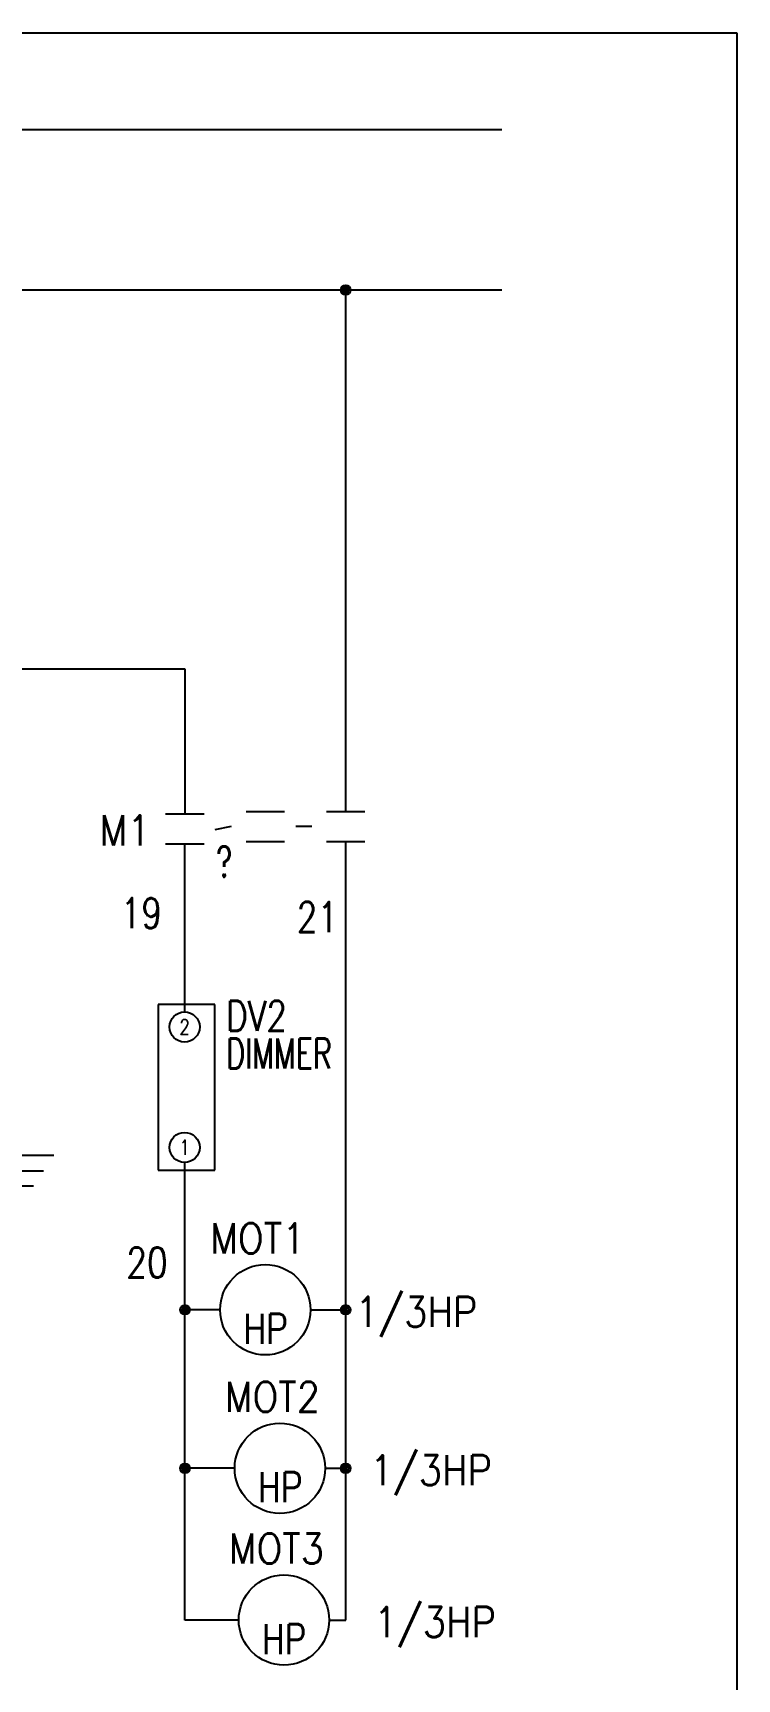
# Model space of a CAD drawing. Header units: millimetres. Extents: x 123.5 to 144.3, y 105.4 to 121.6.
# Drawn here: x 139.88 to 144.26, y 111.34 to 121.59 of the extents above; entities that cross this region are included whole.
import ezdxf
from ezdxf.enums import TextEntityAlignment as Align

# ---------------------------------------------------------------- set-up
doc = ezdxf.new("R2010")
doc.units = ezdxf.units.MM
for name, color, linetype in [('BLK_12AWG', 7, 'Continuous'), ('DESC', 250, 'Continuous'), ('LINK', 9, 'Continuous'), ('MISC', 7, 'Continuous'), ('SYMS', 7, 'Continuous'), ('TAGS', 250, 'Continuous'), ('TERMS', 250, 'Continuous'), ('WIREFIXED', 7, 'Continuous'), ('WIRES', 7, 'Continuous'), ('XREFCHILD', 134, 'Continuous')]:
    doc.layers.add(name, color=color, linetype=linetype)
doc.styles.add('WD', font='romans.shx')

# ---------------------------------------------------------------- blocks, each defined once
blk = doc.blocks.new('VGND2')
for p, q in [((0.09375, 0), (-0.09375, 0)), ((-0.0625, -0.046875), (0.0625, -0.046875)), ((-0.03125, -0.09375), (0.03125, -0.09375))]:
    blk.add_line(p, q)
at = {"style": 'WD', "flags": 1}
blk.add_attdef('X2TERM01', (0, 0), '', height=0.01, dxfattribs=at)
blk = doc.blocks.new('VMS21')
at = {"linetype": 'Continuous'}
for p, q in [((-0.08, 0.0625), (0.08, 0.0625)), ((-0.08, -0.0625), (0.08, -0.0625))]:
    blk.add_line(p, q, dxfattribs=at)
at = {"style": 'WD'}
for tag, p, width in [('INST', (0.125, 0.2808), 0.7), ('LOC', (0.125, 0.1113), 0.7), ('TAG2', (0.1269, -0.045), 0.9), ('XREF', (0.1287, -0.1994), 0.7), ('DESC1', (0.1287, -0.3514), 0.7), ('DESC2', (0.1287, -0.5076), 0.7), ('DESC3', (0.1287, -0.6639), 0.7)]:
    blk.add_attdef(tag, p, '', height=0.125, dxfattribs=dict(at, width=width))
at = {"linetype": 'Continuous', "style": 'WD', "width": 0.9, "flags": 8}
blk.add_attdef('TERM01', text='', height=0.125, dxfattribs=at).set_placement((-0.0312, 0.125), align=Align.RIGHT)
at = {"color": 7, "style": 'WD', "flags": 1}
for tag, p in [('X2TERM01', (0, 0.0625)), ('X8TERM02', (0, -0.0625))]:
    blk.add_attdef(tag, p, '', height=0.0125, dxfattribs=at)
at = {"style": 'WD'}
for tag, p, flags in [('FAMILY', (-0.1808, 0.0031), 9), ('CONTACT', (-0.1808, -0.0135), 1)]:
    blk.add_attdef(tag, p, '', height=0.01, dxfattribs=dict(at, flags=flags))
at = {"color": 7, "style": 'WD'}
for tag, p in [('X4LINK', (-0.1406, 0)), ('X1LINK', (0.125, 0))]:
    blk.add_attdef(tag, p, '', height=0.01, dxfattribs=at)
at = {"linetype": 'Continuous', "style": 'WD', "width": 0.9, "flags": 8}
blk.add_attdef('TERM02', text='', height=0.125, dxfattribs=at).set_placement((-0.0312, -0.125), align=Align.TOP_RIGHT)
blk = doc.blocks.new('WDDOT')
for radius in [0.03, 0.0187, 0.00929]:
    blk.add_circle((0, 0), radius)
blk = doc.blocks.new('HMO12')
blk.add_circle((0, 0), 0.1875)
at = {"style": 'WD'}
for tag, width, p in [('INST', 0.7, (-0.0257, 0.5595)), ('LOC', 0.7, (-0.0257, 0.3899)), ('TAG1', 0.9, (-0.0312, 0.2336)), ('RATING1', 0.8, (0, 0))]:
    blk.add_attdef(tag, text='', height=0.125, dxfattribs=dict(at, width=width)).set_placement(p, align=Align.CENTER)
at = {"style": 'WD', "flags": 9}
blk.add_attdef('FAMILY', text='', height=0.01, dxfattribs=at).set_placement((-0.0053, 0.1698), align=Align.CENTER)
at = {"linetype": 'Continuous', "style": 'WD', "flags": 1}
for tag, p in [('MFG', (0, 0.1404)), ('CAT', (0, 0.1593))]:
    blk.add_attdef(tag, text='', height=0.01, dxfattribs=at).set_placement(p, align=Align.MIDDLE)
at = {"style": 'WD'}
for tag, p, width in [('DESC1', (1.126, 0.0461), 0.9), ('DESC2', (1.126, -0.1101), 0.9), ('DESC3', (1.126, -0.2664), 0.9), ('RATING3', (1.125, -0.4226), 0.8), ('RATING4', (1.125, -0.5789), 0.8), ('WDTAGALT', (1.125, -0.75), 0.7)]:
    blk.add_attdef(tag, p, '', height=0.125, dxfattribs=dict(at, width=width))
at = {"linetype": 'Continuous', "style": 'WD', "flags": 9}
blk.add_attdef('ASSYCODE', text='', height=0.01, dxfattribs=at).set_placement((0, 0.125), align=Align.CENTER)
at = {"style": 'WD', "flags": 1}
for tag, p in [('X4TERM01', (-0.1875, 0)), ('X1TERM02', (0.1875, 0)), ('X0TERM03', (0.1326, -0.1326))]:
    blk.add_attdef(tag, p, '', height=0.0125, dxfattribs=at)
at = {"linetype": 'Continuous', "style": 'WD'}
blk.add_attdef('TERM01', text='', height=0.125, dxfattribs=at).set_placement((-0.2312, -0.0349), align=Align.TOP_RIGHT)
at = {"style": 'WD', "width": 0.8}
blk.add_attdef('RATING2', text='', height=0.125, dxfattribs=at).set_placement((0.0012, -0.0165), align=Align.TOP_CENTER)
at = {"linetype": 'Continuous', "style": 'WD'}
for tag, p in [('TERM02', (0.2312, -0.0349)), ('TERM03', (0.0625, -0.2188))]:
    blk.add_attdef(tag, text='', height=0.125, dxfattribs=at).set_placement(p, align=Align.TOP_LEFT)
blk = doc.blocks.new('VDV1T6')
for p, q in [((-0.1094, 0.3438), (-0.1094, -0.3438)), ((0.125, 0.3438), (-0.1094, 0.3438)), ((0.125, -0.3438), (0.125, 0.3438)), ((-0.1094, -0.3438), (0.125, -0.3438))]:
    blk.add_line(p, q)
for centre in [(0, 0.25), (0, -0.25)]:
    blk.add_circle(centre, 0.0625)
at = {"style": 'WD'}
for tag, p, width in [('INST', (0.1774, 0.5595), 0.7), ('LOC', (0.1774, 0.3899), 0.7), ('TAG1', (0.1719, 0.2336), 0.8), ('DESC1', (0.1719, 0.0774), 0.7), ('DESC2', (0.1719, -0.0789), 0.7), ('RATING1', (0.1875, -0.2351), 0.7), ('RATING2', (0.1875, -0.3914), 0.7), ('XREF', (0.1719, -0.5476), 0.7)]:
    blk.add_attdef(tag, p, '', height=0.125, dxfattribs=dict(at, width=width))
at = {"linetype": 'Continuous', "style": 'WD', "width": 0.8, "flags": 8}
for tag, p in [('TERM02', (0, 0.25)), ('TERM01', (0, -0.25))]:
    blk.add_attdef(tag, text='', height=0.0625, dxfattribs=at).set_placement(p, align=Align.MIDDLE)
at = {"style": 'WD', "flags": 1}
for tag, p in [('X2TERM02', (0, 0.3125)), ('X4TERM02', (-0.0625, 0.25)), ('X1TERM02', (0.0625, 0.25)), ('X4TERM01', (-0.0625, -0.25)), ('X1TERM01', (0.0625, -0.25)), ('X8TERM01', (0, -0.3125))]:
    blk.add_attdef(tag, p, '', height=0.0125, dxfattribs=at)
at = {"style": 'WD', "flags": 9}
blk.add_attdef('FAMILY', text='', height=0.01, dxfattribs=at).set_placement((0.1978, -0.0646), align=Align.CENTER)
at = {"linetype": 'Continuous', "style": 'WD', "flags": 9}
blk.add_attdef('ASSYCODE', text='', height=0.01, dxfattribs=at).set_placement((0.2031, -0.1094), align=Align.CENTER)
at = {"linetype": 'Continuous', "style": 'WD', "flags": 1}
for tag, p in [('MFG', (0.2031, -0.0939)), ('CAT', (0.2031, -0.0751))]:
    blk.add_attdef(tag, text='', height=0.01, dxfattribs=at).set_placement(p, align=Align.MIDDLE)
blk = doc.blocks.new('WD_WNV')
at = {"style": 'WD', "flags": 1}
for tag, p in [('W01USER', (-0.0625, 0.0938)), ('W02USER', (-0.0625, 0.0859)), ('W03USER', (-0.0625, 0.0781)), ('W04USER', (-0.0625, 0.0703)), ('W05USER', (-0.0625, 0.0625)), ('W06USER', (-0.0625, 0.0547)), ('W07USER', (-0.0625, 0.0469)), ('W08USER', (-0.0625, 0.0391)), ('W09USER', (-0.0625, 0.0312)), ('W10USER', (-0.0625, 0.0234))]:
    blk.add_attdef(tag, text='', height=0.005, dxfattribs=at).set_placement(p, align=Align.CENTER)
at = {"linetype": 'Continuous', "style": 'WD', "width": 0.8}
blk.add_attdef('WIRENO', text='', height=0.125, dxfattribs=at).set_placement((-0.05, 0), align=Align.MIDDLE_RIGHT)

msp = doc.modelspace()

# ---------------------------------------------------------------- linework, layer by layer
at = {"color": 7, "linetype": 'Continuous'}
for p, q in [((144.256, 121.59), (123.506, 121.59)), ((144.256, 105.405), (144.256, 121.59))]:
    msp.add_line(p, q, dxfattribs=at)
at = {"layer": 'BLK_12AWG'}
for p, q in [((124.418, 120.99), (142.793, 120.99)), ((124.418, 119.99), (142.793, 119.99)), ((141.821, 116.742), (141.821, 119.99))]:
    msp.add_line(p, q, dxfattribs=at)
at = {"layer": 'LINK'}
for points in [[(141.01, 116.63), (141.11, 116.65)], [(141.51, 116.65), (141.61, 116.65)]]:
    msp.add_lwpolyline(points, dxfattribs=at)
at = {"layer": 'WIRES'}
for p, q in [((139.269, 117.63), (140.821, 117.63)), ((140.821, 117.63), (140.821, 116.728)), ((140.821, 115.494), (140.821, 116.54)), ((141.821, 113.639), (141.821, 116.555)), ((140.821, 113.639), (140.821, 114.556)), ((141.039, 113.639), (140.821, 113.639)), ((140.821, 112.652), (140.821, 113.639)), ((141.602, 113.639), (141.821, 113.639)), ((141.821, 112.652), (141.821, 113.639)), ((141.131, 112.652), (140.821, 112.652)), ((140.821, 111.707), (140.821, 112.652)), ((141.693, 112.652), (141.821, 112.652)), ((141.821, 111.707), (141.821, 112.652)), ((141.155, 111.707), (140.821, 111.707)), ((141.718, 111.707), (141.821, 111.707))]:
    msp.add_line(p, q, dxfattribs=at)

# ---------------------------------------------------------------- block references
at = {"layer": 'SYMS'}
for p in [(141.821, 119.99), (140.821, 113.639), (141.821, 113.639), (140.821, 112.652), (141.821, 112.652)]:
    msp.add_blockref('WDDOT', p, dxfattribs=at)
ref = msp.add_blockref('VMS21', (140.821, 116.634), dxfattribs=dict(at, xscale=1.5, yscale=1.5, zscale=1.5))
ref.add_attrib('XREF', '?', (141.014, 116.335), dxfattribs={"layer": 'XREFCHILD', "height": 0.188, "style": 'WD', "width": 0.7})
ref.add_attrib('TAG2', 'M1', (140.289, 116.531), dxfattribs={"layer": 'TAGS', "height": 0.1875, "style": 'WD', "width": 0.9})
for name, p, xscale, yscale, zscale in [('VMS21', (141.321, 116.649), 1.5, 1.5, 1.5), ('VMS21', (141.821, 116.649), 1.5, 1.5, 1.5), ('VGND2', (139.817, 114.599), 2, 2, 2)]:
    msp.add_blockref(name, p, dxfattribs=dict(at, xscale=xscale, yscale=yscale, zscale=zscale))
ref = msp.add_blockref('VDV1T6', (140.819, 115.025), dxfattribs=dict(at, xscale=1.5, yscale=1.5, zscale=1.5))
ref.add_attrib('DESC1', 'DIMMER', (141.077, 115.141), dxfattribs={"layer": 'DESC', "height": 0.1875, "style": 'WD', "width": 0.7})
ref.add_attrib('TERM02', '2', dxfattribs={"layer": 'TERMS', "linetype": 'Continuous', "height": 0.0938, "style": 'WD', "width": 0.8, "flags": 8}).set_placement((140.819, 115.4), align=Align.MIDDLE)
ref.add_attrib('TERM01', '1', dxfattribs={"layer": 'TERMS', "linetype": 'Continuous', "height": 0.0938, "style": 'WD', "width": 0.8, "flags": 8}).set_placement((140.819, 114.65), align=Align.MIDDLE)
ref.add_attrib('TAG1', 'DV2', (141.077, 115.376), dxfattribs={"layer": 'TAGS', "height": 0.1875, "style": 'WD', "width": 0.8})
ref = msp.add_blockref('HMO12', (141.321, 113.639), dxfattribs=dict(at, xscale=1.5, yscale=1.5, zscale=1.5))
ref.add_attrib('RATING2', 'HP', dxfattribs={"layer": 'MISC', "height": 0.1875, "style": 'WD', "width": 0.8}).set_placement((141.323, 113.614), align=Align.TOP_CENTER)
ref.add_attrib('DESC1', '1/3HP', (141.881, 113.533), dxfattribs={"layer": 'DESC', "height": 0.1875, "style": 'WD', "width": 0.9})
ref.add_attrib('TAG1', 'MOT1', dxfattribs={"layer": 'TAGS', "height": 0.1875, "style": 'WD', "width": 0.9}).set_placement((141.274, 113.99), align=Align.CENTER)
ref = msp.add_blockref('HMO12', (141.412, 112.652), dxfattribs=dict(at, xscale=1.5, yscale=1.5, zscale=1.5))
ref.add_attrib('RATING2', 'HP', dxfattribs={"layer": 'MISC', "height": 0.1875, "style": 'WD', "width": 0.8}).set_placement((141.414, 112.628), align=Align.TOP_CENTER)
ref.add_attrib('DESC1', '1/3HP', (141.972, 112.546), dxfattribs={"layer": 'DESC', "height": 0.1875, "style": 'WD', "width": 0.9})
ref.add_attrib('TAG1', 'MOT2', dxfattribs={"layer": 'TAGS', "height": 0.1875, "style": 'WD', "width": 0.9}).set_placement((141.365, 113.003), align=Align.CENTER)
ref = msp.add_blockref('HMO12', (141.437, 111.707), dxfattribs=dict(at, xscale=1.5, yscale=1.5, zscale=1.5))
ref.add_attrib('RATING2', 'HP', dxfattribs={"layer": 'MISC', "height": 0.1875, "style": 'WD', "width": 0.8}).set_placement((141.438, 111.682), align=Align.TOP_CENTER)
ref.add_attrib('DESC1', '1/3HP', (141.997, 111.601), dxfattribs={"layer": 'DESC', "height": 0.1875, "style": 'WD', "width": 0.9})
ref.add_attrib('TAG1', 'MOT3', dxfattribs={"layer": 'TAGS', "height": 0.1875, "style": 'WD', "width": 0.9}).set_placement((141.39, 112.058), align=Align.CENTER)
at = {"layer": 'WIREFIXED'}
ref = msp.add_blockref('WD_WNV', (140.753, 116.109), dxfattribs=dict(at, xscale=1.5, yscale=1.5, zscale=1.5))
ref.add_attrib('WIRENOF', '19', dxfattribs={"linetype": 'Continuous', "height": 0.1875, "style": 'WD', "width": 0.8}).set_placement((140.678, 116.109), align=Align.MIDDLE_RIGHT)
ref = msp.add_blockref('WD_WNV', (141.849, 116.085), dxfattribs=dict(at, xscale=1.5, yscale=1.5, zscale=1.5))
ref.add_attrib('WIRENOF', '21', dxfattribs={"linetype": 'Continuous', "height": 0.1875, "style": 'WD', "width": 0.8}).set_placement((141.774, 116.085), align=Align.MIDDLE_RIGHT)
ref = msp.add_blockref('WD_WNV', (140.788, 113.933), dxfattribs=dict(at, xscale=1.5, yscale=1.5, zscale=1.5))
ref.add_attrib('WIRENOF', '20', dxfattribs={"linetype": 'Continuous', "height": 0.1875, "style": 'WD', "width": 0.8}).set_placement((140.713, 113.933), align=Align.MIDDLE_RIGHT)

doc.saveas('drawing.dxf')
